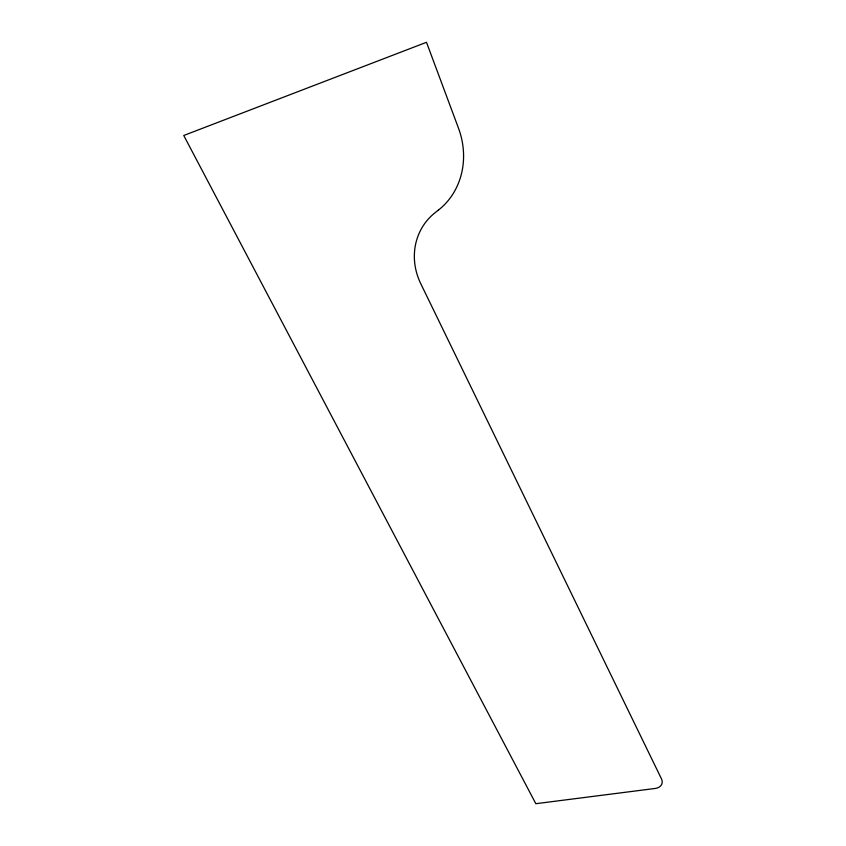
<?xml version="1.0" encoding="UTF-8"?>
<svg xmlns="http://www.w3.org/2000/svg" width="846" height="846" viewBox="0 0 846 846"><rect width="100%" height="100%" fill="white"/><g stroke="black" fill="none" stroke-linecap="round" stroke-linejoin="round"><path stroke-width="1.27" d="M438.408 210.094L435.256 212.568A63.09 58.226 41.6 0 0 420.589 283.336L661.551 779.029A10.11 7.551 14.7 0 1 655.248 788.451L535.835 803.7L183.751 135.487L426.49 42.3L458.469 128.116A75.876 68.558 58.5 0 1 438.408 210.094"/></g></svg>
